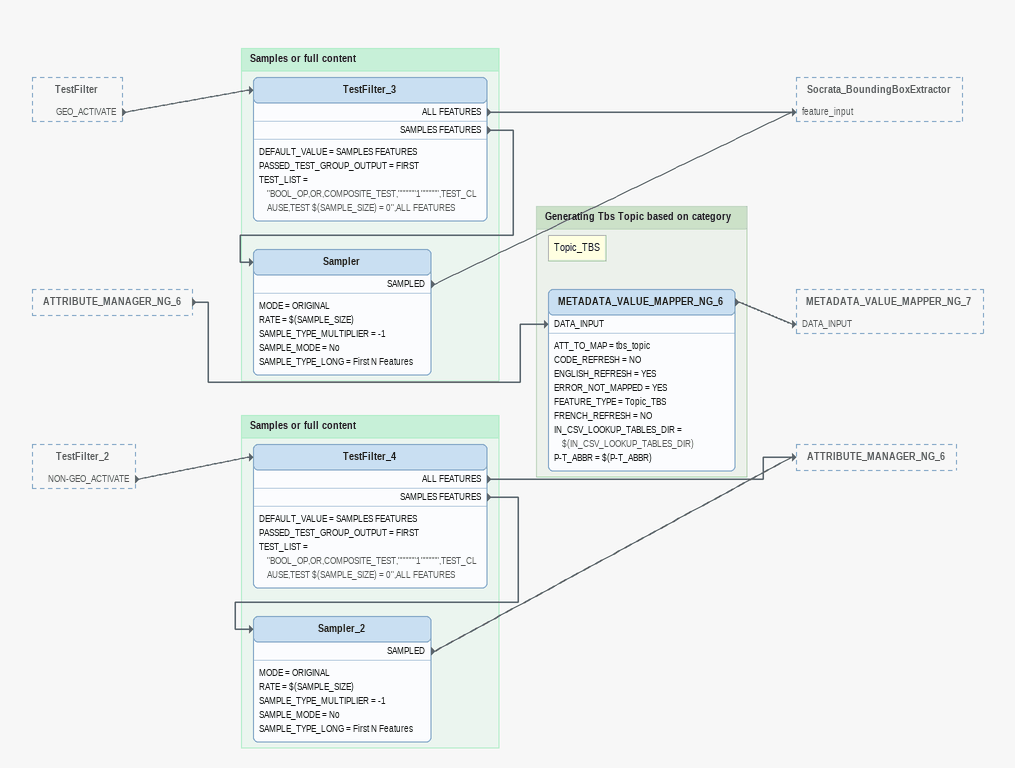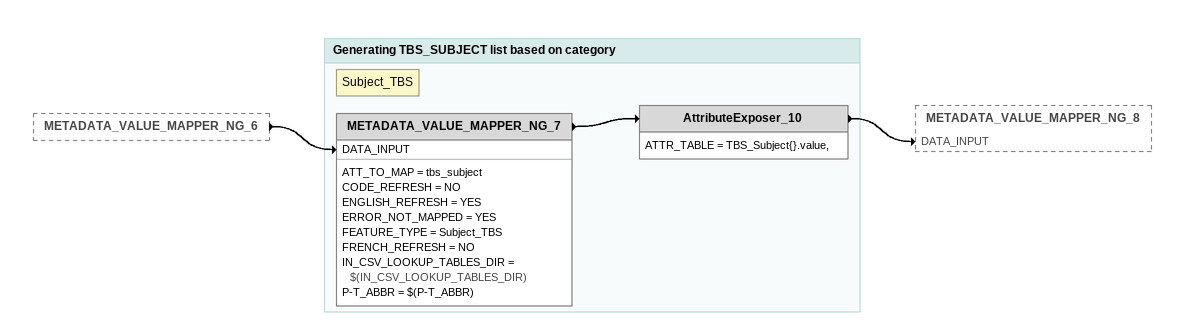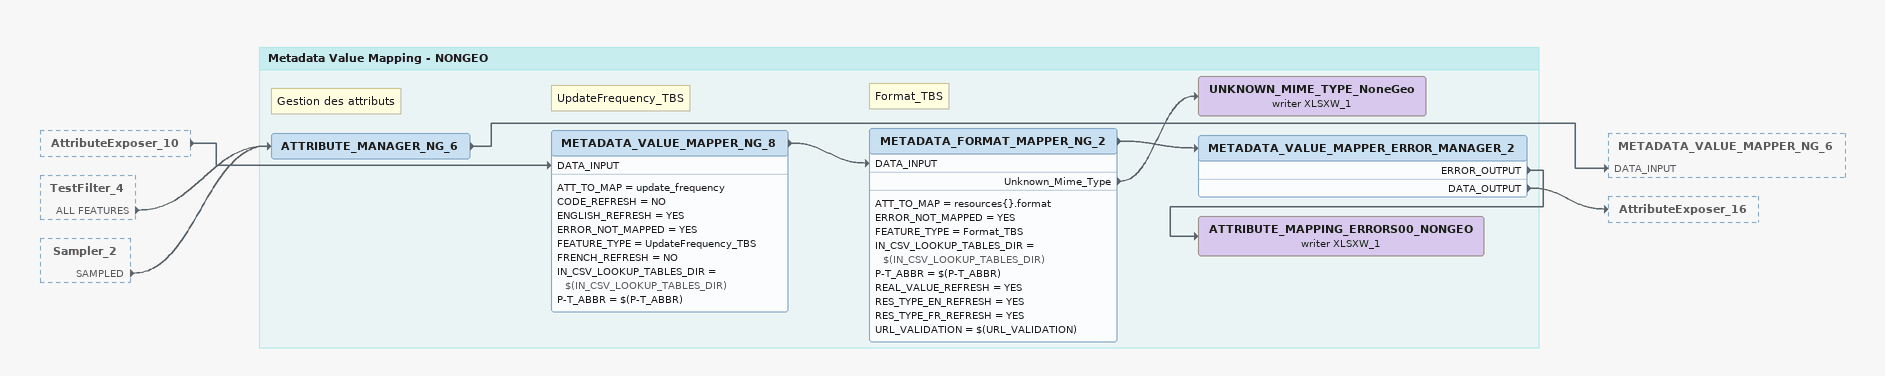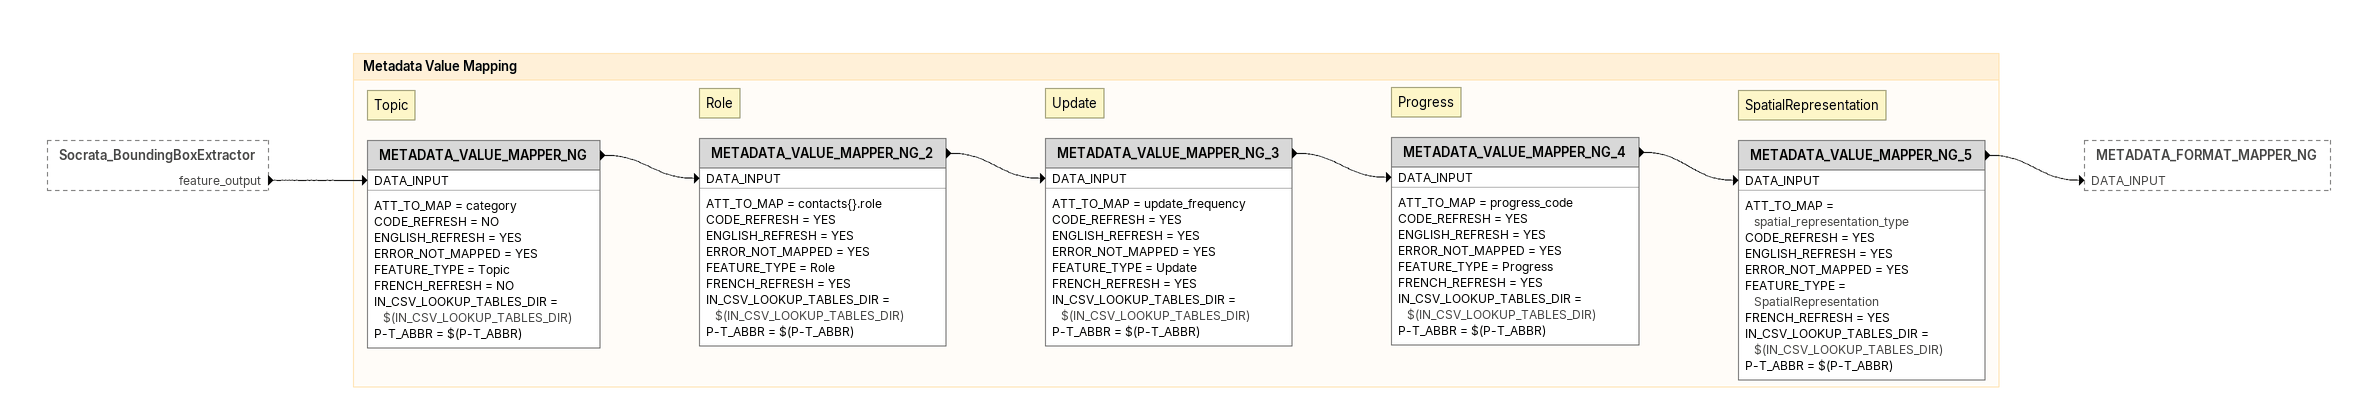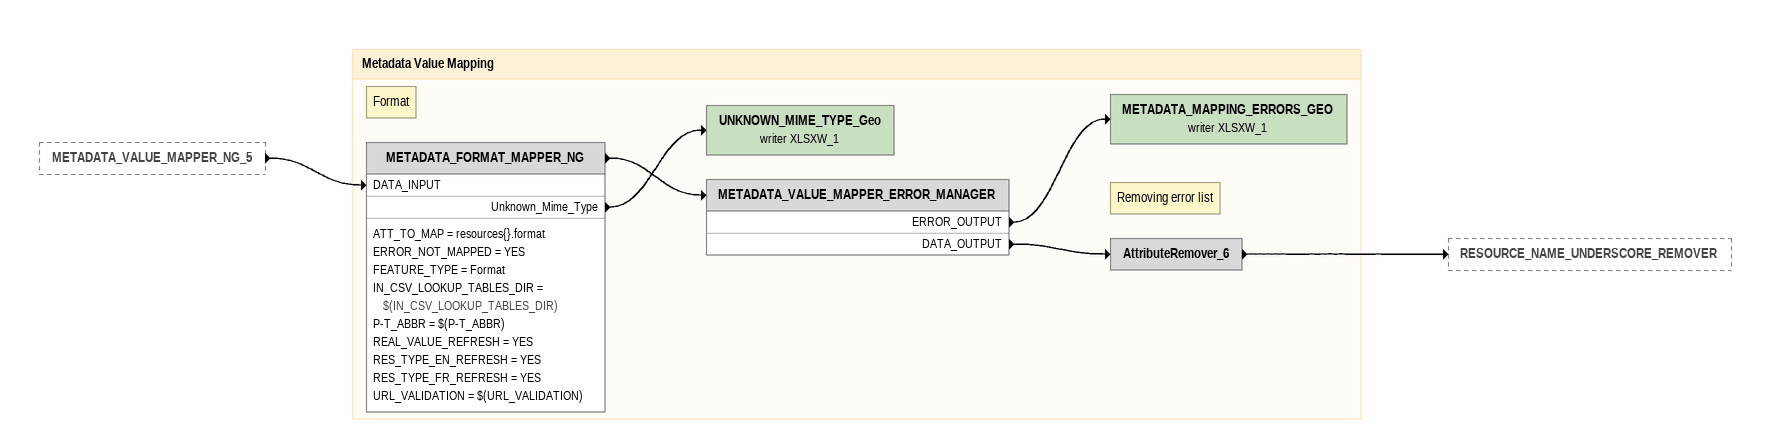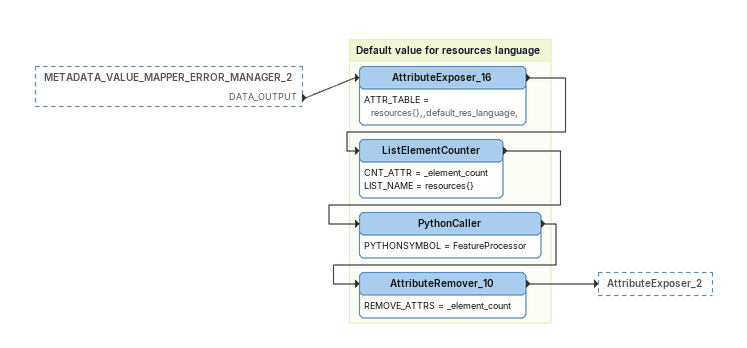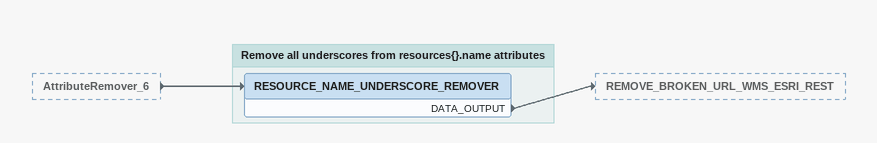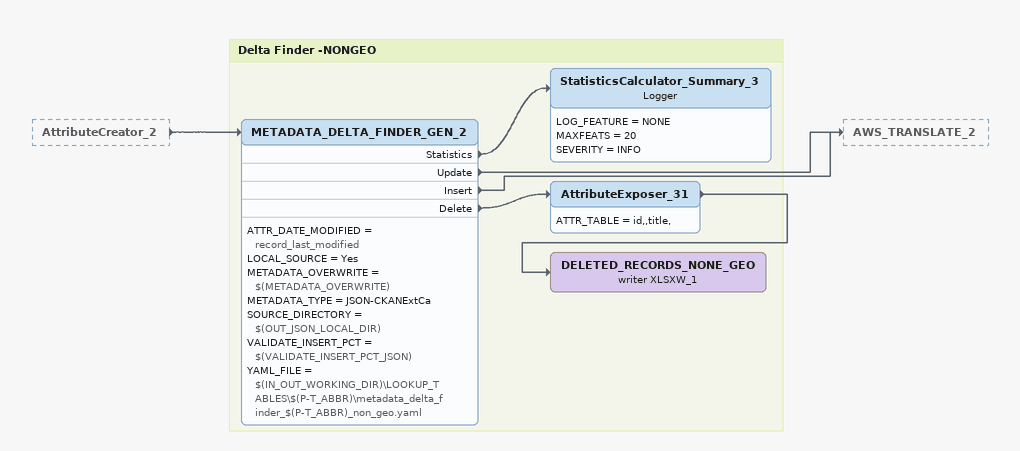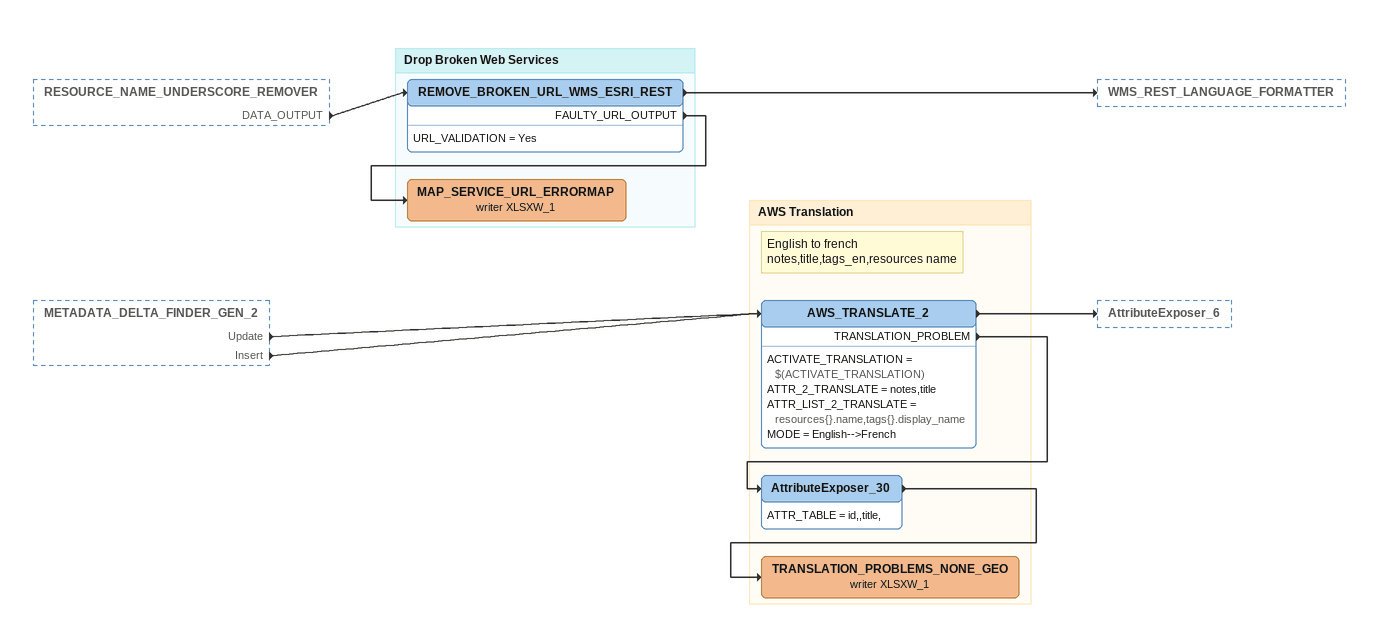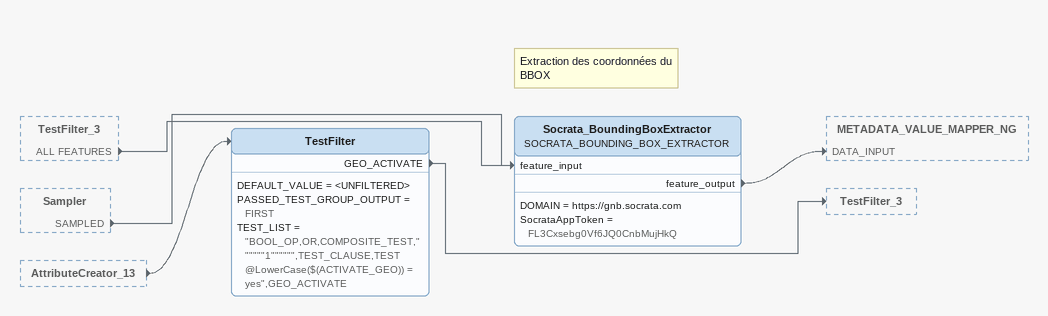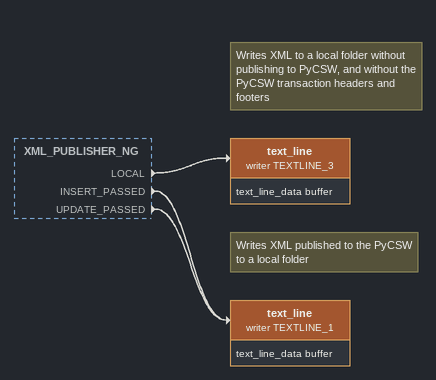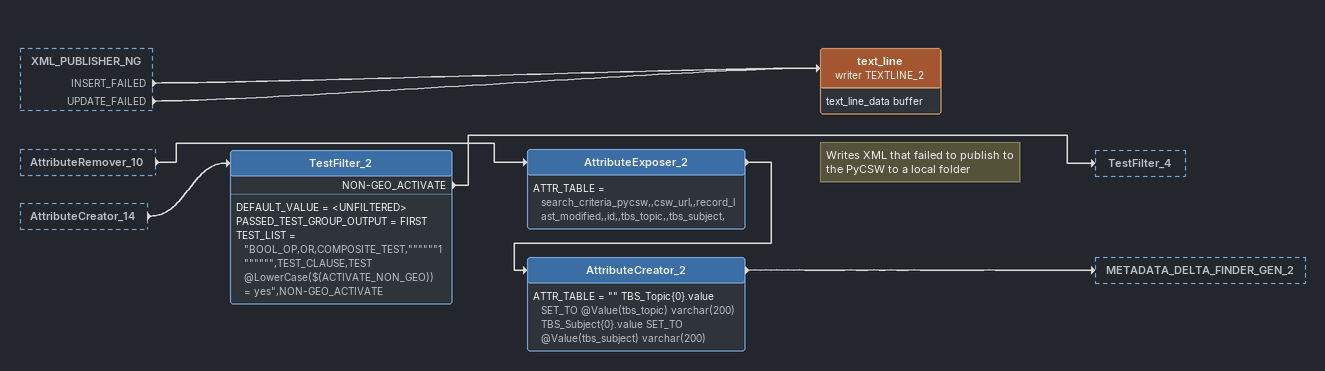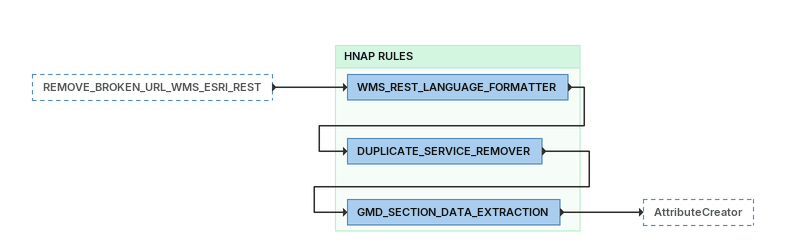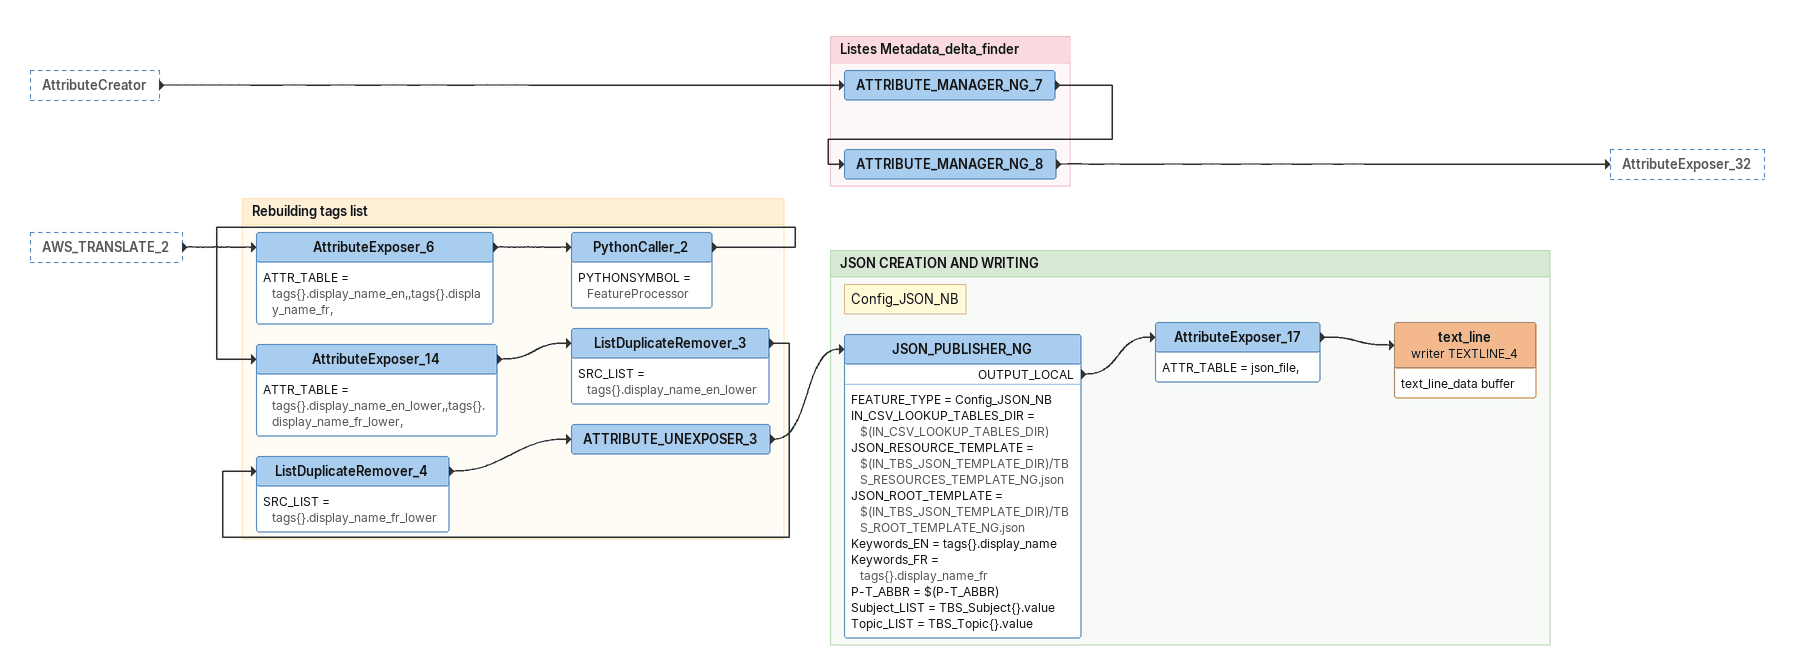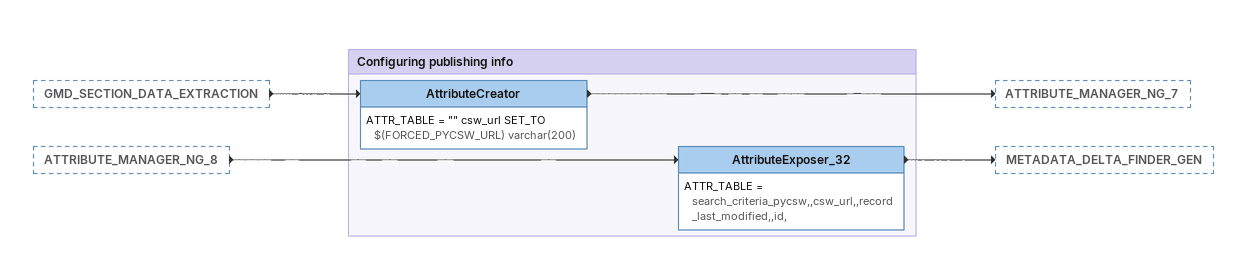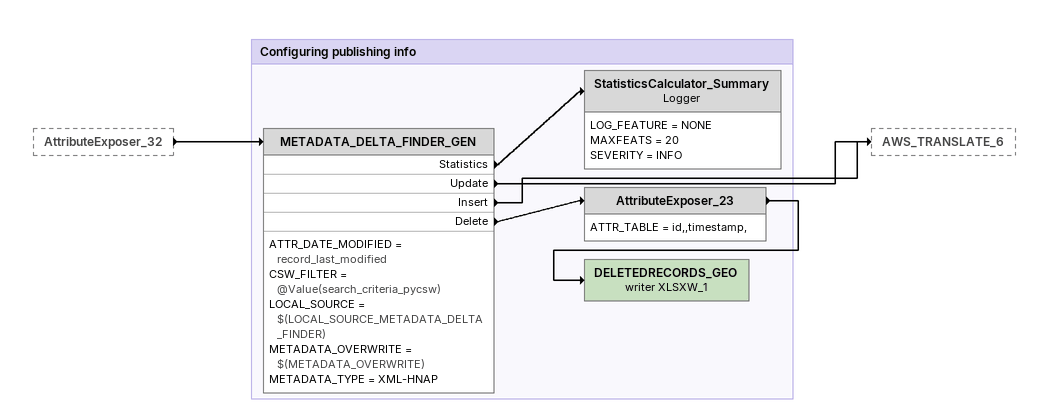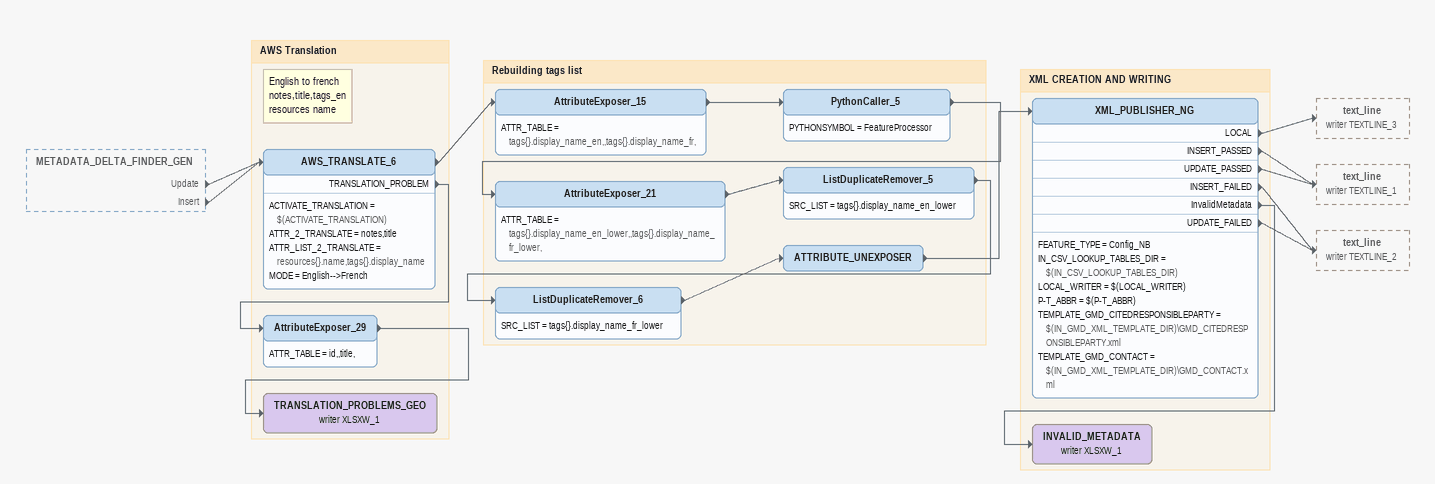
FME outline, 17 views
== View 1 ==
TestFilter [outside]
    GEO_ACTIVATE -> TestFilter_3
ATTRIBUTE_MANAGER_NG_6 [outside]
    -> METADATA_VALUE_MAPPER_NG_6 [DATA_INPUT]
TestFilter_2 [outside]
    NON-GEO_ACTIVATE -> TestFilter_4

Bookmark: Samples or full content
TestFilter_3
    DEFAULT_VALUE = SAMPLES FEATURES
    PASSED_TEST_GROUP_OUTPUT = FIRST
    TEST_LIST = "BOOL_OP,OR,COMPOSITE_TEST,""""""1"""""",TEST_CLAUSE,TEST $(SAMPLE_SIZE) = 0",ALL FEATURES
    ALL FEATURES -> Socrata_BoundingBoxExtractor [feature_input]
    SAMPLES FEATURES -> Sampler
Sampler
    MODE = ORIGINAL
    RATE = $(SAMPLE_SIZE)
    SAMPLE_TYPE_MULTIPLIER = -1
    SAMPLE_MODE = No
    SAMPLE_TYPE_LONG = First N Features
    SAMPLED -> Socrata_BoundingBoxExtractor [feature_input]

Bookmark: Samples or full content
TestFilter_4
    DEFAULT_VALUE = SAMPLES FEATURES
    PASSED_TEST_GROUP_OUTPUT = FIRST
    TEST_LIST = "BOOL_OP,OR,COMPOSITE_TEST,""""""1"""""",TEST_CLAUSE,TEST $(SAMPLE_SIZE) = 0",ALL FEATURES
    ALL FEATURES -> ATTRIBUTE_MANAGER_NG_6
    SAMPLES FEATURES -> Sampler_2
Sampler_2
    MODE = ORIGINAL
    RATE = $(SAMPLE_SIZE)
    SAMPLE_TYPE_MULTIPLIER = -1
    SAMPLE_MODE = No
    SAMPLE_TYPE_LONG = First N Features
    SAMPLED -> ATTRIBUTE_MANAGER_NG_6

Bookmark: Generating Tbs Topic based on category
Note: Topic_TBS
METADATA_VALUE_MAPPER_NG_6
    ATT_TO_MAP = tbs_topic
    CODE_REFRESH = NO
    ENGLISH_REFRESH = YES
    ERROR_NOT_MAPPED = YES
    FEATURE_TYPE = Topic_TBS
    FRENCH_REFRESH = NO
    IN_CSV_LOOKUP_TABLES_DIR = $(IN_CSV_LOOKUP_TABLES_DIR)
    P-T_ABBR = $(P-T_ABBR)
    -> METADATA_VALUE_MAPPER_NG_7 [DATA_INPUT]

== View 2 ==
METADATA_VALUE_MAPPER_NG_6 [outside]
    -> METADATA_VALUE_MAPPER_NG_7 [DATA_INPUT]

Bookmark: Generating TBS_SUBJECT list based on category
Note: Subject_TBS
METADATA_VALUE_MAPPER_NG_7
    ATT_TO_MAP = tbs_subject
    CODE_REFRESH = NO
    ENGLISH_REFRESH = YES
    ERROR_NOT_MAPPED = YES
    FEATURE_TYPE = Subject_TBS
    FRENCH_REFRESH = NO
    IN_CSV_LOOKUP_TABLES_DIR = $(IN_CSV_LOOKUP_TABLES_DIR)
    P-T_ABBR = $(P-T_ABBR)
    -> AttributeExposer_10
AttributeExposer_10
    ATTR_TABLE = TBS_Subject{}.value,
    -> METADATA_VALUE_MAPPER_NG_8 [DATA_INPUT]

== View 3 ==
AttributeExposer_10 [outside]
    -> METADATA_VALUE_MAPPER_NG_8 [DATA_INPUT]
TestFilter_4 [outside]
    ALL FEATURES -> ATTRIBUTE_MANAGER_NG_6
Sampler_2 [outside]
    SAMPLED -> ATTRIBUTE_MANAGER_NG_6

Bookmark: Metadata Value Mapping - NONGEO
Note: Gestion des attributs
ATTRIBUTE_MANAGER_NG_6
    -> METADATA_VALUE_MAPPER_NG_6 [DATA_INPUT]
Note: UpdateFrequency_TBS
METADATA_VALUE_MAPPER_NG_8
    ATT_TO_MAP = update_frequency
    CODE_REFRESH = NO
    ENGLISH_REFRESH = YES
    ERROR_NOT_MAPPED = YES
    FEATURE_TYPE = UpdateFrequency_TBS
    FRENCH_REFRESH = NO
    IN_CSV_LOOKUP_TABLES_DIR = $(IN_CSV_LOOKUP_TABLES_DIR)
    P-T_ABBR = $(P-T_ABBR)
    -> METADATA_FORMAT_MAPPER_NG_2 [DATA_INPUT]
Note: Format_TBS
METADATA_FORMAT_MAPPER_NG_2
    ATT_TO_MAP = resources{}.format
    ERROR_NOT_MAPPED = YES
    FEATURE_TYPE = Format_TBS
    IN_CSV_LOOKUP_TABLES_DIR = $(IN_CSV_LOOKUP_TABLES_DIR)
    P-T_ABBR = $(P-T_ABBR)
    REAL_VALUE_REFRESH = YES
    RES_TYPE_EN_REFRESH = YES
    RES_TYPE_FR_REFRESH = YES
    URL_VALIDATION = $(URL_VALIDATION)
    Unknown_Mime_Type -> UNKNOWN_MIME_TYPE_NoneGeo (writer XLSXW_1)
    -> METADATA_VALUE_MAPPER_ERROR_MANAGER_2
UNKNOWN_MIME_TYPE_NoneGeo (writer XLSXW_1)
METADATA_VALUE_MAPPER_ERROR_MANAGER_2
    ERROR_OUTPUT -> ATTRIBUTE_MAPPING_ERRORS00_NONGEO (writer XLSXW_1)
    DATA_OUTPUT -> AttributeExposer_16
ATTRIBUTE_MAPPING_ERRORS00_NONGEO (writer XLSXW_1)

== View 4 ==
Socrata_BoundingBoxExtractor [outside]
    feature_output -> METADATA_VALUE_MAPPER_NG [DATA_INPUT]

Bookmark: Metadata Value Mapping
Note: Topic
METADATA_VALUE_MAPPER_NG
    ATT_TO_MAP = category
    CODE_REFRESH = NO
    ENGLISH_REFRESH = YES
    ERROR_NOT_MAPPED = YES
    FEATURE_TYPE = Topic
    FRENCH_REFRESH = NO
    IN_CSV_LOOKUP_TABLES_DIR = $(IN_CSV_LOOKUP_TABLES_DIR)
    P-T_ABBR = $(P-T_ABBR)
    -> METADATA_VALUE_MAPPER_NG_2 [DATA_INPUT]
Note: Role
METADATA_VALUE_MAPPER_NG_2
    ATT_TO_MAP = contacts{}.role
    CODE_REFRESH = YES
    ENGLISH_REFRESH = YES
    ERROR_NOT_MAPPED = YES
    FEATURE_TYPE = Role
    FRENCH_REFRESH = YES
    IN_CSV_LOOKUP_TABLES_DIR = $(IN_CSV_LOOKUP_TABLES_DIR)
    P-T_ABBR = $(P-T_ABBR)
    -> METADATA_VALUE_MAPPER_NG_3 [DATA_INPUT]
Note: Update
METADATA_VALUE_MAPPER_NG_3
    ATT_TO_MAP = update_frequency
    CODE_REFRESH = YES
    ENGLISH_REFRESH = YES
    ERROR_NOT_MAPPED = YES
    FEATURE_TYPE = Update
    FRENCH_REFRESH = YES
    IN_CSV_LOOKUP_TABLES_DIR = $(IN_CSV_LOOKUP_TABLES_DIR)
    P-T_ABBR = $(P-T_ABBR)
    -> METADATA_VALUE_MAPPER_NG_4 [DATA_INPUT]
Note: Progress
METADATA_VALUE_MAPPER_NG_4
    ATT_TO_MAP = progress_code
    CODE_REFRESH = YES
    ENGLISH_REFRESH = YES
    ERROR_NOT_MAPPED = YES
    FEATURE_TYPE = Progress
    FRENCH_REFRESH = YES
    IN_CSV_LOOKUP_TABLES_DIR = $(IN_CSV_LOOKUP_TABLES_DIR)
    P-T_ABBR = $(P-T_ABBR)
    -> METADATA_VALUE_MAPPER_NG_5 [DATA_INPUT]
Note: SpatialRepresentation
METADATA_VALUE_MAPPER_NG_5
    ATT_TO_MAP = spatial_representation_type
    CODE_REFRESH = YES
    ENGLISH_REFRESH = YES
    ERROR_NOT_MAPPED = YES
    FEATURE_TYPE = SpatialRepresentation
    FRENCH_REFRESH = YES
    IN_CSV_LOOKUP_TABLES_DIR = $(IN_CSV_LOOKUP_TABLES_DIR)
    P-T_ABBR = $(P-T_ABBR)
    -> METADATA_FORMAT_MAPPER_NG [DATA_INPUT]

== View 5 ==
METADATA_VALUE_MAPPER_NG_5 [outside]
    -> METADATA_FORMAT_MAPPER_NG [DATA_INPUT]

Bookmark: Metadata Value Mapping
Note: Format
METADATA_FORMAT_MAPPER_NG
    ATT_TO_MAP = resources{}.format
    ERROR_NOT_MAPPED = YES
    FEATURE_TYPE = Format
    IN_CSV_LOOKUP_TABLES_DIR = $(IN_CSV_LOOKUP_TABLES_DIR)
    P-T_ABBR = $(P-T_ABBR)
    REAL_VALUE_REFRESH = YES
    RES_TYPE_EN_REFRESH = YES
    RES_TYPE_FR_REFRESH = YES
    URL_VALIDATION = $(URL_VALIDATION)
    Unknown_Mime_Type -> UNKNOWN_MIME_TYPE_Geo (writer XLSXW_1)
    -> METADATA_VALUE_MAPPER_ERROR_MANAGER
UNKNOWN_MIME_TYPE_Geo (writer XLSXW_1)
METADATA_VALUE_MAPPER_ERROR_MANAGER
    ERROR_OUTPUT -> METADATA_MAPPING_ERRORS_GEO (writer XLSXW_1)
    DATA_OUTPUT -> AttributeRemover_6
METADATA_MAPPING_ERRORS_GEO (writer XLSXW_1)
Note: Removing error list
AttributeRemover_6
    -> RESOURCE_NAME_UNDERSCORE_REMOVER

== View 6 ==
METADATA_VALUE_MAPPER_ERROR_MANAGER_2 [outside]
    DATA_OUTPUT -> AttributeExposer_16

Bookmark: Default value for resources language
AttributeExposer_16
    ATTR_TABLE = resources{},,default_res_language,
    -> ListElementCounter
ListElementCounter
    CNT_ATTR = _element_count
    LIST_NAME = resources{}
    -> PythonCaller
PythonCaller
    PYTHONSYMBOL = FeatureProcessor
    -> AttributeRemover_10
AttributeRemover_10
    REMOVE_ATTRS = _element_count
    -> AttributeExposer_2

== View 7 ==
AttributeRemover_6 [outside]
    -> RESOURCE_NAME_UNDERSCORE_REMOVER

Bookmark: Remove all underscores from resources{}.name attributes
RESOURCE_NAME_UNDERSCORE_REMOVER
    DATA_OUTPUT -> REMOVE_BROKEN_URL_WMS_ESRI_REST

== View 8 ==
AttributeCreator_2 [outside]
    -> METADATA_DELTA_FINDER_GEN_2

Bookmark: Delta Finder -NONGEO
METADATA_DELTA_FINDER_GEN_2
    ATTR_DATE_MODIFIED = record_last_modified
    LOCAL_SOURCE = Yes
    METADATA_OVERWRITE = $(METADATA_OVERWRITE)
    METADATA_TYPE = JSON-CKANExtCa
    SOURCE_DIRECTORY = $(OUT_JSON_LOCAL_DIR)
    VALIDATE_INSERT_PCT = $(VALIDATE_INSERT_PCT_JSON)
    YAML_FILE = $(IN_OUT_WORKING_DIR)\LOOKUP_TABLES\$(P-T_ABBR)\metadata_delta_finder_$(P-T_ABBR)_non_geo.yaml
    Statistics -> StatisticsCalculator_Summary_3
    Update -> AWS_TRANSLATE_2
    Insert -> AWS_TRANSLATE_2
    Delete -> AttributeExposer_31
StatisticsCalculator_Summary_3: Logger
    LOG_FEATURE = NONE
    MAXFEATS = 20
    SEVERITY = INFO
AttributeExposer_31
    ATTR_TABLE = id,,title,
    -> DELETED_RECORDS_NONE_GEO (writer XLSXW_1)
DELETED_RECORDS_NONE_GEO (writer XLSXW_1)

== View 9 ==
RESOURCE_NAME_UNDERSCORE_REMOVER [outside]
    DATA_OUTPUT -> REMOVE_BROKEN_URL_WMS_ESRI_REST
METADATA_DELTA_FINDER_GEN_2 [outside]
    Update -> AWS_TRANSLATE_2
    Insert -> AWS_TRANSLATE_2

Bookmark: Drop Broken Web Services
REMOVE_BROKEN_URL_WMS_ESRI_REST
    URL_VALIDATION = Yes
    -> WMS_REST_LANGUAGE_FORMATTER
    FAULTY_URL_OUTPUT -> MAP_SERVICE_URL_ERRORMAP (writer XLSXW_1)
MAP_SERVICE_URL_ERRORMAP (writer XLSXW_1)

Bookmark: AWS Translation
Note: English to french / notes,title,tags_en,resources name
AWS_TRANSLATE_2
    ACTIVATE_TRANSLATION = $(ACTIVATE_TRANSLATION)
    ATTR_2_TRANSLATE = notes,title
    ATTR_LIST_2_TRANSLATE = resources{}.name,tags{}.display_name
    MODE = English-->French
    -> AttributeExposer_6
    TRANSLATION_PROBLEM -> AttributeExposer_30
AttributeExposer_30
    ATTR_TABLE = id,,title,
    -> TRANSLATION_PROBLEMS_NONE_GEO (writer XLSXW_1)
TRANSLATION_PROBLEMS_NONE_GEO (writer XLSXW_1)

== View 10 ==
TestFilter_3 [outside]
    ALL FEATURES -> Socrata_BoundingBoxExtractor [feature_input]
Sampler [outside]
    SAMPLED -> Socrata_BoundingBoxExtractor [feature_input]
AttributeCreator_13 [outside]
    -> TestFilter
TestFilter
    DEFAULT_VALUE = <UNFILTERED>
    PASSED_TEST_GROUP_OUTPUT = FIRST
    TEST_LIST = "BOOL_OP,OR,COMPOSITE_TEST,""""""1"""""",TEST_CLAUSE,TEST @LowerCase($(ACTIVATE_GEO)) = yes",GEO_ACTIVATE
    GEO_ACTIVATE -> TestFilter_3
Note: Extraction des coordonnées du BBOX
Socrata_BoundingBoxExtractor: SOCRATA_BOUNDING_BOX_EXTRACTOR
    DOMAIN = https://gnb.socrata.com
    SocrataAppToken = FL3Cxsebg0Vf6JQ0CnbMujHkQ
    feature_output -> METADATA_VALUE_MAPPER_NG [DATA_INPUT]

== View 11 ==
XML_PUBLISHER_NG [outside]
    LOCAL -> text_line (writer TEXTLINE_3)
    INSERT_PASSED -> text_line (writer TEXTLINE_1)
    UPDATE_PASSED -> text_line (writer TEXTLINE_1)
Note: Writes XML to a local folder without publishing to PyCSW, and without the PyCSW transaction headers and footers
text_line (writer TEXTLINE_3)
    attributes: text_line_data buffer
Note: Writes XML published to the PyCSW to a local folder
text_line (writer TEXTLINE_1)
    attributes: text_line_data buffer

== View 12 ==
XML_PUBLISHER_NG [outside]
    INSERT_FAILED -> text_line (writer TEXTLINE_2)
    UPDATE_FAILED -> text_line (writer TEXTLINE_2)
AttributeRemover_10 [outside]
    -> AttributeExposer_2
AttributeCreator_14 [outside]
    -> TestFilter_2
Note: Writes XML that failed to publish to the PyCSW to a local folder
text_line (writer TEXTLINE_2)
    attributes: text_line_data buffer
TestFilter_2
    DEFAULT_VALUE = <UNFILTERED>
    PASSED_TEST_GROUP_OUTPUT = FIRST
    TEST_LIST = "BOOL_OP,OR,COMPOSITE_TEST,""""""1"""""",TEST_CLAUSE,TEST @LowerCase($(ACTIVATE_NON_GEO)) = yes",NON-GEO_ACTIVATE
    NON-GEO_ACTIVATE -> TestFilter_4
AttributeExposer_2
    ATTR_TABLE = search_criteria_pycsw,,csw_url,,record_last_modified,,id,,tbs_topic,,tbs_subject,
    -> AttributeCreator_2
AttributeCreator_2
    ATTR_TABLE = "" TBS_Topic{0}.value SET_TO @Value(tbs_topic) varchar(200)  TBS_Subject{0}.value SET_TO @Value(tbs_subject) varchar(200)
    -> METADATA_DELTA_FINDER_GEN_2

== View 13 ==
REMOVE_BROKEN_URL_WMS_ESRI_REST [outside]
    -> WMS_REST_LANGUAGE_FORMATTER

Bookmark: HNAP RULES
WMS_REST_LANGUAGE_FORMATTER
    -> DUPLICATE_SERVICE_REMOVER
DUPLICATE_SERVICE_REMOVER
    -> GMD_SECTION_DATA_EXTRACTION
GMD_SECTION_DATA_EXTRACTION
    -> AttributeCreator

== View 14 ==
AttributeCreator [outside]
    -> ATTRIBUTE_MANAGER_NG_7
AWS_TRANSLATE_2 [outside]
    -> AttributeExposer_6

Bookmark: Listes Metadata_delta_finder
ATTRIBUTE_MANAGER_NG_7
    -> ATTRIBUTE_MANAGER_NG_8
ATTRIBUTE_MANAGER_NG_8
    -> AttributeExposer_32

Bookmark: Rebuilding tags list
AttributeExposer_6
    ATTR_TABLE = tags{}.display_name_en,,tags{}.display_name_fr,
    -> PythonCaller_2
PythonCaller_2
    PYTHONSYMBOL = FeatureProcessor
    -> AttributeExposer_14
AttributeExposer_14
    ATTR_TABLE = tags{}.display_name_en_lower,,tags{}.display_name_fr_lower,
    -> ListDuplicateRemover_3
ListDuplicateRemover_3
    SRC_LIST = tags{}.display_name_en_lower
    -> ListDuplicateRemover_4
ListDuplicateRemover_4
    SRC_LIST = tags{}.display_name_fr_lower
    -> ATTRIBUTE_UNEXPOSER_3
ATTRIBUTE_UNEXPOSER_3
    -> JSON_PUBLISHER_NG

Bookmark: JSON CREATION AND WRITING
Note: Config_JSON_NB
JSON_PUBLISHER_NG
    FEATURE_TYPE = Config_JSON_NB
    IN_CSV_LOOKUP_TABLES_DIR = $(IN_CSV_LOOKUP_TABLES_DIR)
    JSON_RESOURCE_TEMPLATE = $(IN_TBS_JSON_TEMPLATE_DIR)/TBS_RESOURCES_TEMPLATE_NG.json
    JSON_ROOT_TEMPLATE = $(IN_TBS_JSON_TEMPLATE_DIR)/TBS_ROOT_TEMPLATE_NG.json
    Keywords_EN = tags{}.display_name
    Keywords_FR = tags{}.display_name_fr
    P-T_ABBR = $(P-T_ABBR)
    Subject_LIST = TBS_Subject{}.value
    Topic_LIST = TBS_Topic{}.value
    OUTPUT_LOCAL -> AttributeExposer_17
AttributeExposer_17
    ATTR_TABLE = json_file,
    -> text_line (writer TEXTLINE_4)
text_line (writer TEXTLINE_4)
    attributes: text_line_data buffer

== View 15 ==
GMD_SECTION_DATA_EXTRACTION [outside]
    -> AttributeCreator
ATTRIBUTE_MANAGER_NG_8 [outside]
    -> AttributeExposer_32

Bookmark: Configuring publishing info
AttributeCreator
    ATTR_TABLE = "" csw_url SET_TO $(FORCED_PYCSW_URL) varchar(200)
    -> ATTRIBUTE_MANAGER_NG_7
AttributeExposer_32
    ATTR_TABLE = search_criteria_pycsw,,csw_url,,record_last_modified,,id,
    -> METADATA_DELTA_FINDER_GEN

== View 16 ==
AttributeExposer_32 [outside]
    -> METADATA_DELTA_FINDER_GEN

Bookmark: Configuring publishing info
METADATA_DELTA_FINDER_GEN
    ATTR_DATE_MODIFIED = record_last_modified
    CSW_FILTER = @Value(search_criteria_pycsw)
    LOCAL_SOURCE = $(LOCAL_SOURCE_METADATA_DELTA_FINDER)
    METADATA_OVERWRITE = $(METADATA_OVERWRITE)
    METADATA_TYPE = XML-HNAP
    Statistics -> StatisticsCalculator_Summary
    Update -> AWS_TRANSLATE_6
    Insert -> AWS_TRANSLATE_6
    Delete -> AttributeExposer_23
StatisticsCalculator_Summary: Logger
    LOG_FEATURE = NONE
    MAXFEATS = 20
    SEVERITY = INFO
AttributeExposer_23
    ATTR_TABLE = id,,timestamp,
    -> DELETEDRECORDS_GEO (writer XLSXW_1)
DELETEDRECORDS_GEO (writer XLSXW_1)

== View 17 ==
METADATA_DELTA_FINDER_GEN [outside]
    Update -> AWS_TRANSLATE_6
    Insert -> AWS_TRANSLATE_6

Bookmark: AWS Translation
Note: English to french / notes,title,tags_en / resources name
AWS_TRANSLATE_6
    ACTIVATE_TRANSLATION = $(ACTIVATE_TRANSLATION)
    ATTR_2_TRANSLATE = notes,title
    ATTR_LIST_2_TRANSLATE = resources{}.name,tags{}.display_name
    MODE = English-->French
    -> AttributeExposer_15
    TRANSLATION_PROBLEM -> AttributeExposer_29
AttributeExposer_29
    ATTR_TABLE = id,,title,
    -> TRANSLATION_PROBLEMS_GEO (writer XLSXW_1)
TRANSLATION_PROBLEMS_GEO (writer XLSXW_1)

Bookmark: Rebuilding tags list
AttributeExposer_15
    ATTR_TABLE = tags{}.display_name_en,,tags{}.display_name_fr,
    -> PythonCaller_5
PythonCaller_5
    PYTHONSYMBOL = FeatureProcessor
    -> AttributeExposer_21
AttributeExposer_21
    ATTR_TABLE = tags{}.display_name_en_lower,,tags{}.display_name_fr_lower,
    -> ListDuplicateRemover_5
ListDuplicateRemover_5
    SRC_LIST = tags{}.display_name_en_lower
    -> ListDuplicateRemover_6
ListDuplicateRemover_6
    SRC_LIST = tags{}.display_name_fr_lower
    -> ATTRIBUTE_UNEXPOSER
ATTRIBUTE_UNEXPOSER
    -> XML_PUBLISHER_NG

Bookmark: XML CREATION AND WRITING
XML_PUBLISHER_NG
    FEATURE_TYPE = Config_NB
    IN_CSV_LOOKUP_TABLES_DIR = $(IN_CSV_LOOKUP_TABLES_DIR)
    LOCAL_WRITER = $(LOCAL_WRITER)
    P-T_ABBR = $(P-T_ABBR)
    TEMPLATE_GMD_CITEDRESPONSIBLEPARTY = $(IN_GMD_XML_TEMPLATE_DIR)\GMD_CITEDRESPONSIBLEPARTY.xml
    TEMPLATE_GMD_CONTACT = $(IN_GMD_XML_TEMPLATE_DIR)\GMD_CONTACT.xml
    LOCAL -> text_line (writer TEXTLINE_3)
    INSERT_PASSED -> text_line (writer TEXTLINE_1)
    UPDATE_PASSED -> text_line (writer TEXTLINE_1)
    INSERT_FAILED -> text_line (writer TEXTLINE_2)
    InvalidMetadata -> INVALID_METADATA (writer XLSXW_1)
    UPDATE_FAILED -> text_line (writer TEXTLINE_2)
INVALID_METADATA (writer XLSXW_1)
